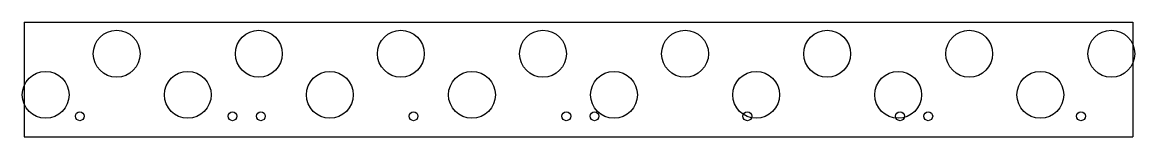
# Model space of a CAD drawing. Header units: inches. Extents: x 1.7 to 13.9, y 0.2 to 1.5.
import ezdxf

# ---------------------------------------------------------------- set-up
doc = ezdxf.new("R2010")
doc.units = ezdxf.units.IN
doc.header["$MEASUREMENT"] = 0

msp = doc.modelspace()

# ---------------------------------------------------------------- linework, layer by layer
at = {"color": 7, "linetype": 'Continuous'}
for p, q in [((1.717, 1.494), (13.842, 1.494)), ((1.717, 1.494), (1.717, 0.244)), ((13.842, 1.494), (13.842, 0.244)), ((1.717, 0.244), (13.842, 0.244))]:
    msp.add_line(p, q, dxfattribs=at)
for centre, radius in [((2.729, 1.15), 0.256), ((4.283, 1.15), 0.256), ((5.837, 1.15), 0.256), ((7.391, 1.15), 0.256), ((8.945, 1.15), 0.256), ((10.499, 1.15), 0.256), ((12.053, 1.15), 0.256), ((13.607, 1.15), 0.256), ((1.952, 0.701), 0.256), ((3.506, 0.701), 0.256), ((5.06, 0.701), 0.256), ((6.614, 0.701), 0.256), ((8.168, 0.701), 0.256), ((9.722, 0.701), 0.256), ((11.276, 0.701), 0.256), ((12.83, 0.701), 0.256), ((2.325, 0.467), 0.048), ((3.995, 0.467), 0.048), ((4.306, 0.467), 0.048), ((5.976, 0.467), 0.048), ((7.646, 0.467), 0.048), ((7.955, 0.467), 0.048), ((9.626, 0.467), 0.048), ((11.296, 0.467), 0.048), ((11.605, 0.467), 0.048), ((13.275, 0.467), 0.048)]:
    msp.add_circle(centre, radius, dxfattribs=at)

doc.saveas('drawing.dxf')
